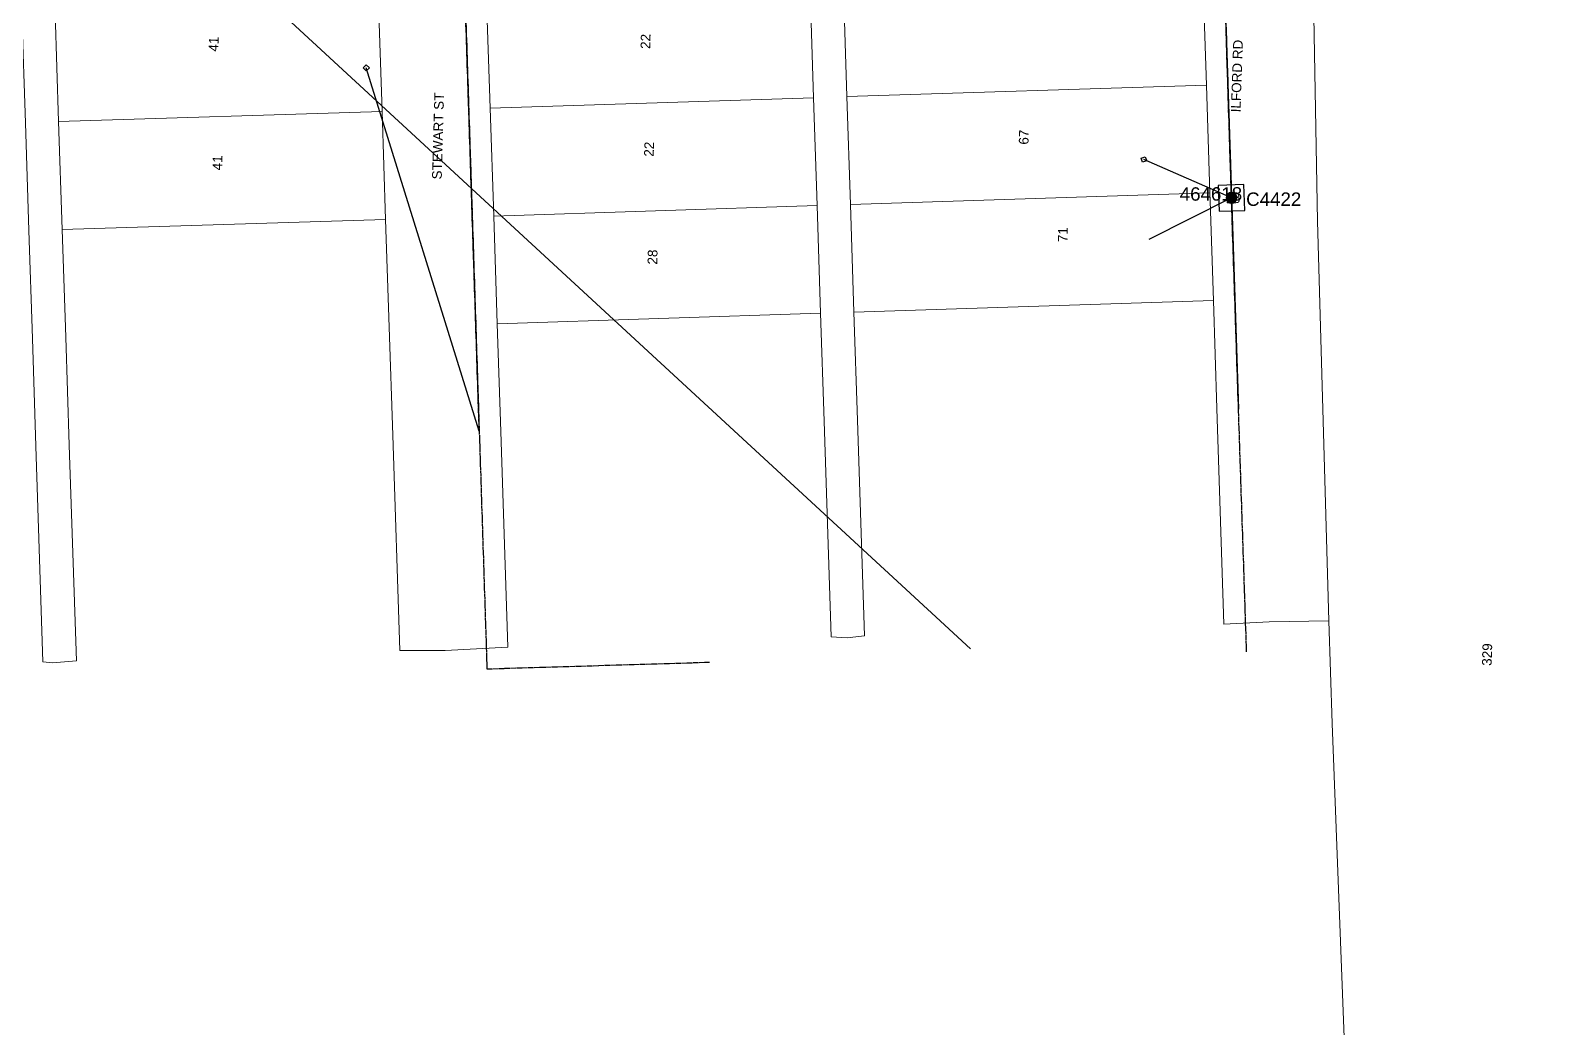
# Model space of a CAD drawing. Header units: metres. Extents: x 215242 to 217366, y 6358903 to 6360574.
# Drawn here: x 216211.1 to 216493.6, y 6359619.3 to 6359805.4 of the extents above; entities that cross this region are included whole.
import ezdxf
from ezdxf.enums import TextEntityAlignment as Align

# ---------------------------------------------------------------- set-up
doc = ezdxf.new("R2010")
doc.units = ezdxf.units.M
doc.linetypes.add('Cable Exist OH', pattern=[1, 1, 0])
doc.layers.get('0').update_dxf_attribs({"color": 6})
doc.layers.add('Cadastre Land Parcels_SP_EXT', color=9, linetype='Continuous', lineweight=5)
doc.layers.add('Cadastre Roads_SP_EXT', color=9, linetype='Continuous', lineweight=5)
for name, color, linetype in [('Equip_SP_HV_EXT', 7, 'Continuous'), ('Mains_HV_EXT', 7, 'Continuous'), ('Mains_LV_EXT', 7, 'Continuous'), ('Mains_TR_EXT', 7, 'Continuous'), ('Services_SP_EXT', 7, 'Continuous'), ('SupportsOH_SP_TR_HV_LV_SL_EXT', 7, 'Continuous')]:
    doc.layers.add(name, color=color, linetype=linetype)
doc.layers.get('0').freeze()
doc.styles.add('POLE_LABEL', font='arial.ttf')
doc.styles.get("Standard").update_dxf_attribs({"font": 'arial.ttf'})
doc.linetypes.add('Cable E OH', pattern='A,9.4,["E",Standard,S=1.7,R=0,X=0,Y=-1],0', length=9.4)

# ---------------------------------------------------------------- blocks, each defined once
blk = doc.blocks.new('CCP_EXT')
blk.add_wipeout([(0, 0.57), (0.57, 0), (0, -0.57), (-0.57, 0)])
blk.add_lwpolyline([(-0.57, 0), (0, 0.57), (0.57, 0), (0, -0.57), (-0.57, 0)])
at = {"flags": 1}
blk.add_attdef('Z', (0, 0), '', height=0.2, dxfattribs=at)
at = {"flags": 9}
for tag, p in [('CCP_TYPE', (0, 0)), ('CONSTRUCTED_VOLTAGE', (0, -0.2)), ('OPERATING_VOLTAGE', (0, -0.6)), ('ORIENTATION', (0, -0.8)), ('OWNED_BY', (0, -1)), ('STATE', (0, -1.8)), ('NO_PHASES', (0, -0.4)), ('USAGE', (0, -1.2)), ('LEGEND', (0, -1.4)), ('LIFE_SUPPORT', (0, -1.6)), ('NOTES', (0, -2))]:
    blk.add_attdef(tag, text='', height=0.2, dxfattribs=at).set_placement(p, align=Align.MIDDLE_LEFT)
blk = doc.blocks.new('POLE_EXT')
blk.add_hatch(color=256).paths.add_polyline_path([(-1, 0, 1), (1, 0, 1)])
blk.add_lwpolyline([(-1, 0, 1), (1, 0, 1)], format="xyb", close=True)
for tag, height, flags, p in [('pNumber', 2.5, 8, (-17.84, 2.07)), ('OWNED_BY', 0.2, 9, (1.35, -0.4)), ('SPECIAL_USE', 0.2, 9, (1.35, -0.8)), ('STATE', 0.2, 9, (1.35, -1)), ('cLV', 0.2, 9, (1.35, -1.4)), ('hDepth', 0.2, 9, (1.35, -1.6)), ('hDia', 0.2, 9, (1.35, -1.8)), ('cHV', 0.2, 9, (1.35, -2)), ('PARENT', 0.2, 9, (1.35, -0.6)), ('USAGE', 0.2, 9, (1.35, -1.2)), ('LBRACKET', 0.2, 9, (1.35, -2.2)), ('LExisting', 0.2, 9, (1.35, -2.4)), ('LANTNUMBER', 0.2, 9, (1.35, -2.6)), ('LOther', 0.2, 9, (1.35, -2.8)), ('cLinedev', 0.2, 9, (1.35, -3.4)), ('pExisting', 0.2, 9, (1.35, -3.8)), ('pFooting', 0.2, 9, (1.35, -4.4)), ('pNew', 0.2, 9, (1.35, -4.6)), ('pRelocate', 0.2, 9, (1.35, -5)), ('pRemove', 0.2, 9, (1.35, -5.2)), ('pReplace', 0.2, 9, (1.35, -5.4)), ('pStay', 0.2, 9, (1.35, -5.6)), ('LRemove', 0.2, 9, (1.35, -3)), ('LEGEND', 0.2, 9, (1.35, -3.2)), ('LOCATION', 0.2, 9, (1.35, -3.6)), ('PFNUMBER', 0.2, 9, (1.35, -4)), ('NEWPFNUMBER', 0.2, 9, (1.35, -4.2)), ('pType', 0.2, 9, (1.35, -5.8)), ('cspan', 0.2, 9, (1.35, -6)), ('STREETNAME', 0.2, 9, (1.35, -6.2)), ('SUBURB', 0.2, 9, (1.35, -6.4)), ('OPERATED_BY', 0.2, 9, (1.36, -7.01)), ('NOTES', 0.2, 9, (1.35, -6.6)), ('MAINTAINED_BY', 0.2, 9, (1.36, -6.81))]:
    blk.add_attdef(tag, text='', height=height, dxfattribs=dict(flags=flags)).set_placement(p, align=Align.MIDDLE_LEFT)
at = {"style": 'POLE_LABEL'}
for tag, height, flags, p in [('ASSET_NUM', 2.5, 8, (2, 2)), ('STRUCTURE_PLANT_NUMBER', 0.2, 9, (1.35, 0.03)), ('STREET_CODE', 0.2, 9, (1.35, -0.2))]:
    blk.add_attdef(tag, text='', height=height, dxfattribs=dict(at, flags=flags)).set_placement(p, align=Align.MIDDLE_LEFT)
at = {"flags": 1}
blk.add_attdef('Z', (1.35, -7.33), '', height=0.2, dxfattribs=at)
blk = doc.blocks.new('HV_LOAD_BREAK_EXT')
blk.add_lwpolyline([(-2.4, -2.4), (2.4, -2.4), (2.4, 2.4), (-2.4, 2.4)], close=True)
at = {"insert": (-1.1, 0.99), "char_height": 2, "width": 2.9628, "attachment_point": 1}
blk.add_mtext('{\\Fisocp|c0;LB}', dxfattribs=at)
for tag, height, flags, p in [('ASSET_NUM', 2.5, 8, (2, 2)), ('STREET_CODE', 0.2, 9, (1.5, 0)), ('ACTUAL_STATUS', 0.2, 9, (1.5, -0.2)), ('CONSTRUCTED_VOLTAGE', 0.2, 9, (1.5, -0.4)), ('OPERATING_VOLTAGE', 0.2, 9, (1.5, -0.8)), ('ORIENTATION', 0.2, 9, (1.5, -1)), ('OWNED_BY', 0.2, 9, (1.5, -1.2)), ('OPERATED_BY', 0.2, 9, (1.5, -1.4)), ('STATE', 0.2, 9, (1.5, -1.8)), ('SWITCH_TYPE', 0.2, 9, (1.5, -2)), ('STREETNAME', 0.2, 9, (1.5, -2.8)), ('NO_PHASES', 0.2, 9, (1.5, -0.6)), ('MAINTAINED_BY', 0.2, 9, (1.5, -1.6)), ('USAGE', 0.2, 9, (1.5, -2.2)), ('LEGEND', 0.2, 9, (1.5, -2.4)), ('LOCATION', 0.2, 9, (1.5, -2.6)), ('SUBURB', 0.2, 9, (1.5, -3)), ('Z', 0.2, 1, (1.5, -3.6)), ('NOTES', 0.2, 9, (1.5, -3.2)), ('LABEL_ALIGNMENT', 0.2, 9, (1.5, -3.4))]:
    blk.add_attdef(tag, text='', height=height, dxfattribs=dict(flags=flags)).set_placement(p, align=Align.MIDDLE_LEFT)

msp = doc.modelspace()

# ---------------------------------------------------------------- linework, layer by layer
at = {"layer": 'Cadastre Land Parcels_SP_EXT', "linetype": 'Continuous'}
for points in [[(216676.93, 6359594.99), (216679.29, 6359649.17), (216679.83, 6359679.32), (216679.91, 6359683.61), (216676.46, 6359717.42), (216671.35, 6359750.49), (216664.3, 6359784.27), (216657.98, 6359808.07), (216450.38, 6359818.5), (216451.21, 6359769.85), (216453.33, 6359695.24), (216453.96, 6359676.1), (216457.45, 6359584.96), (216676.93, 6359594.99)], [(216357.21, 6359792.87), (216356.56, 6359812.99), (216296.2, 6359811.01), (216296.86, 6359790.9), (216357.21, 6359792.87)], [(216430.51, 6359795.23), (216429.86, 6359815.35), (216381.09, 6359813.77), (216362.78, 6359813.18), (216363.43, 6359793.06), (216430.51, 6359795.23)], [(216276.7, 6359790.27), (216276.04, 6359810.39), (216245.86, 6359809.48), (216215.68, 6359808.56), (216216.34, 6359788.43), (216276.7, 6359790.27)], [(216357.87, 6359772.75), (216357.21, 6359792.87), (216296.86, 6359790.9), (216297.52, 6359770.79), (216357.87, 6359772.75)], [(216431.16, 6359775.12), (216430.51, 6359795.23), (216363.43, 6359793.06), (216364.09, 6359772.94), (216431.16, 6359775.12)], [(216277.35, 6359770.15), (216276.7, 6359790.27), (216216.34, 6359788.43), (216216.99, 6359768.3), (216277.35, 6359770.15)], [(216431.81, 6359755.01), (216431.19, 6359773.59), (216431.16, 6359775.12), (216364.09, 6359772.94), (216364.74, 6359752.83), (216431.81, 6359755.01)], [(216358.52, 6359752.63), (216357.87, 6359772.75), (216297.52, 6359770.79), (216298.17, 6359750.67), (216358.52, 6359752.63)]]:
    msp.add_lwpolyline(points, close=True, dxfattribs=at)
at = {"layer": 'Cadastre Roads_SP_EXT', "linetype": 'Continuous'}
for points in [[(216451.21, 6359769.85), (216450.38, 6359818.5), (216449.46, 6359876.4), (216436.94, 6359876.09), (216427.91, 6359875.7), (216428.56, 6359855.59), (216429.21, 6359835.48), (216429.86, 6359815.35), (216430.51, 6359795.23), (216431.16, 6359775.12), (216431.19, 6359773.59), (216431.81, 6359755.01), (216432.47, 6359734.89), (216433.77, 6359694.66), (216442.22, 6359695.07), (216453.33, 6359695.24), (216451.21, 6359769.85)], [(216366.7, 6359692.48), (216365.39, 6359732.71), (216364.74, 6359752.83), (216364.09, 6359772.94), (216363.43, 6359793.06), (216362.78, 6359813.18), (216360.83, 6359873.54), (216358.24, 6359873.72), (216354.59, 6359873.34), (216355.9, 6359833.1), (216356.56, 6359812.99), (216357.21, 6359792.87), (216357.87, 6359772.75), (216358.52, 6359752.63), (216359.18, 6359732.51), (216360.47, 6359692.28), (216363.45, 6359692.11), (216366.7, 6359692.48)], [(216219.67, 6359687.79), (216218.32, 6359728.03), (216217.66, 6359748.17), (216216.99, 6359768.3), (216216.34, 6359788.43), (216215.68, 6359808.56), (216213.73, 6359868.92), (216211.15, 6359869.01), (216207.49, 6359868.65), (216208.81, 6359828.42), (216209.48, 6359808.3), (216210.14, 6359788.18), (216210.8, 6359768.06), (216211.46, 6359747.94), (216212.11, 6359727.82), (216213.42, 6359687.59), (216215.21, 6359687.39), (216219.67, 6359687.79)]]:
    msp.add_lwpolyline(points, close=True, dxfattribs=at)
at = {"layer": 'Mains_HV_EXT', "color": 7, "linetype": 'Cable Exist OH'}
msp.add_lwpolyline([(216435.18, 6359774.17), (216431.43, 6359891.83), (216429.95, 6359932.18), (216428.82, 6359970.88), (216427.42, 6360011.01)], dxfattribs=at)
at = {"layer": 'Mains_HV_EXT', "linetype": 'Cable E OH'}
msp.add_lwpolyline([(216433.95, 6359812.65), (216436.47, 6359734.74)], dxfattribs=at)
at = {"layer": 'Mains_HV_EXT', "linetype": 'Cable Exist OH'}
msp.add_lwpolyline([(216438.01, 6359689.45), (216435.18, 6359774.17)], dxfattribs=at)
at = {"layer": 'Mains_LV_EXT', "linetype": 'Cable Exist OH'}
for points in [[(216433.95, 6359812.65), (216435.18, 6359774.17)], [(216435.18, 6359774.17), (216436.47, 6359734.74)]]:
    msp.add_lwpolyline(points, dxfattribs=at)
at = {"layer": 'Mains_TR_EXT', "linetype": 'Cable Exist OH'}
for points in [[(216294.82, 6359730.79), (216291.65, 6359827.98)], [(216433.95, 6359812.65), (216436.47, 6359734.74)]]:
    msp.add_lwpolyline(points, dxfattribs=at)
at = {"layer": 'Services_SP_EXT'}
msp.add_lwpolyline([(216435.18, 6359774.17), (216419.75, 6359766.43)], dxfattribs=at)

# ---------------------------------------------------------------- block references
at = {"layer": 'Equip_SP_HV_EXT'}
ref = msp.add_blockref('HV_LOAD_BREAK_EXT', (216435.18, 6359774.17), dxfattribs=dict(at, rotation=1.827178784474415))
ref.add_attrib('ASSET_NUM', 'C4422', dxfattribs={"layer": '0', "height": 2.5}).set_placement((216448.21, 6359773.93), align=Align.MIDDLE_RIGHT)
at = {"layer": 'SupportsOH_SP_TR_HV_LV_SL_EXT'}
ref = msp.add_blockref('POLE_EXT', (216435.18, 6359774.17), dxfattribs=at)
ref.add_attrib('ASSET_NUM', '464618', dxfattribs={"layer": '0', "height": 2.5, "rotation": 0.1215, "style": 'POLE_LABEL'}).set_placement((216437.18, 6359774.92), align=Align.MIDDLE_RIGHT)

# ---------------------------------------------------------------- texts
at = {"layer": 'Cadastre Land Parcels_SP_EXT'}
for s, rotation, p in [('41', 88.3471, (216246.13, 6359801.43)), ('22', 88.3961, (216326.71, 6359801.94)), ('22', 88.3963, (216327.37, 6359781.83)), ('67', 88.422, (216397.3, 6359784.09)), ('41', 88.3471, (216246.84, 6359779.29)), ('71', 89.0432, (216404.6, 6359765.9)), ('28', 88.5563, (216328.02, 6359761.71)), ('329', 88.43, (216483.72, 6359686.84))]:
    msp.add_text(s, height=1.8, rotation=rotation, dxfattribs=at).set_placement(p)
at = {"layer": 'Cadastre Roads_SP_EXT'}
for s, rotation, p in [('ILFORD RD', 88.1103, (216436.87, 6359790.11)), ('STEWART ST', 88.4071, (216287.81, 6359777.59))]:
    msp.add_text(s, height=1.8, rotation=rotation, dxfattribs=at).set_placement(p)

# ---------------------------------------------------------------- next in the draw order: block references
at = {"layer": 'Services_SP_EXT'}
msp.add_blockref('CCP_EXT', (216273.75, 6359798.45), dxfattribs=at)
at = {"layer": 'Services_SP_EXT', "rotation": 154.0531398563606}
msp.add_blockref('CCP_EXT', (216418.86, 6359781.33), dxfattribs=at)

# ---------------------------------------------------------------- next in the draw order: linework, layer by layer
at = {"layer": 'Cadastre Roads_SP_EXT', "linetype": 'Continuous'}
msp.add_lwpolyline([(216300.13, 6359690.33), (216298.83, 6359730.56), (216298.17, 6359750.67), (216297.52, 6359770.79), (216296.86, 6359790.9), (216296.2, 6359811.01), (216295.54, 6359831.13), (216294.22, 6359871.37), (216285.89, 6359871.29), (216274.09, 6359870.75), (216276.04, 6359810.39), (216276.7, 6359790.27), (216277.35, 6359770.15), (216278.01, 6359750.04), (216278.68, 6359729.92), (216280.02, 6359689.69), (216288.46, 6359689.74), (216300.13, 6359690.33)], close=True, dxfattribs=at)
at = {"layer": 'Mains_HV_EXT', "linetype": 'Cable Exist OH'}
msp.add_lwpolyline([(216298.94, 6360452.41), (216289.74, 6360383.88), (216250.16, 6360346.68), (216252.31, 6360307.68), (216254.31, 6360281.8), (216259.62, 6360250.92), (216271.57, 6360205.4), (216282.97, 6360162.47), (216290.47, 6360118.82), (216284.78, 6360069.8), (216284.97, 6360033.35), (216296.26, 6359686.29), (216337.77, 6359687.54)], dxfattribs=at)
at = {"layer": 'Services_SP_EXT'}
for points in [[(216132.03, 6359924.79), (216386.49, 6359690.05)], [(216294.82, 6359730.65), (216273.75, 6359798.45)], [(216435.18, 6359774.17), (216418.86, 6359781.33)]]:
    msp.add_lwpolyline(points, dxfattribs=at)

doc.saveas('drawing.dxf')
